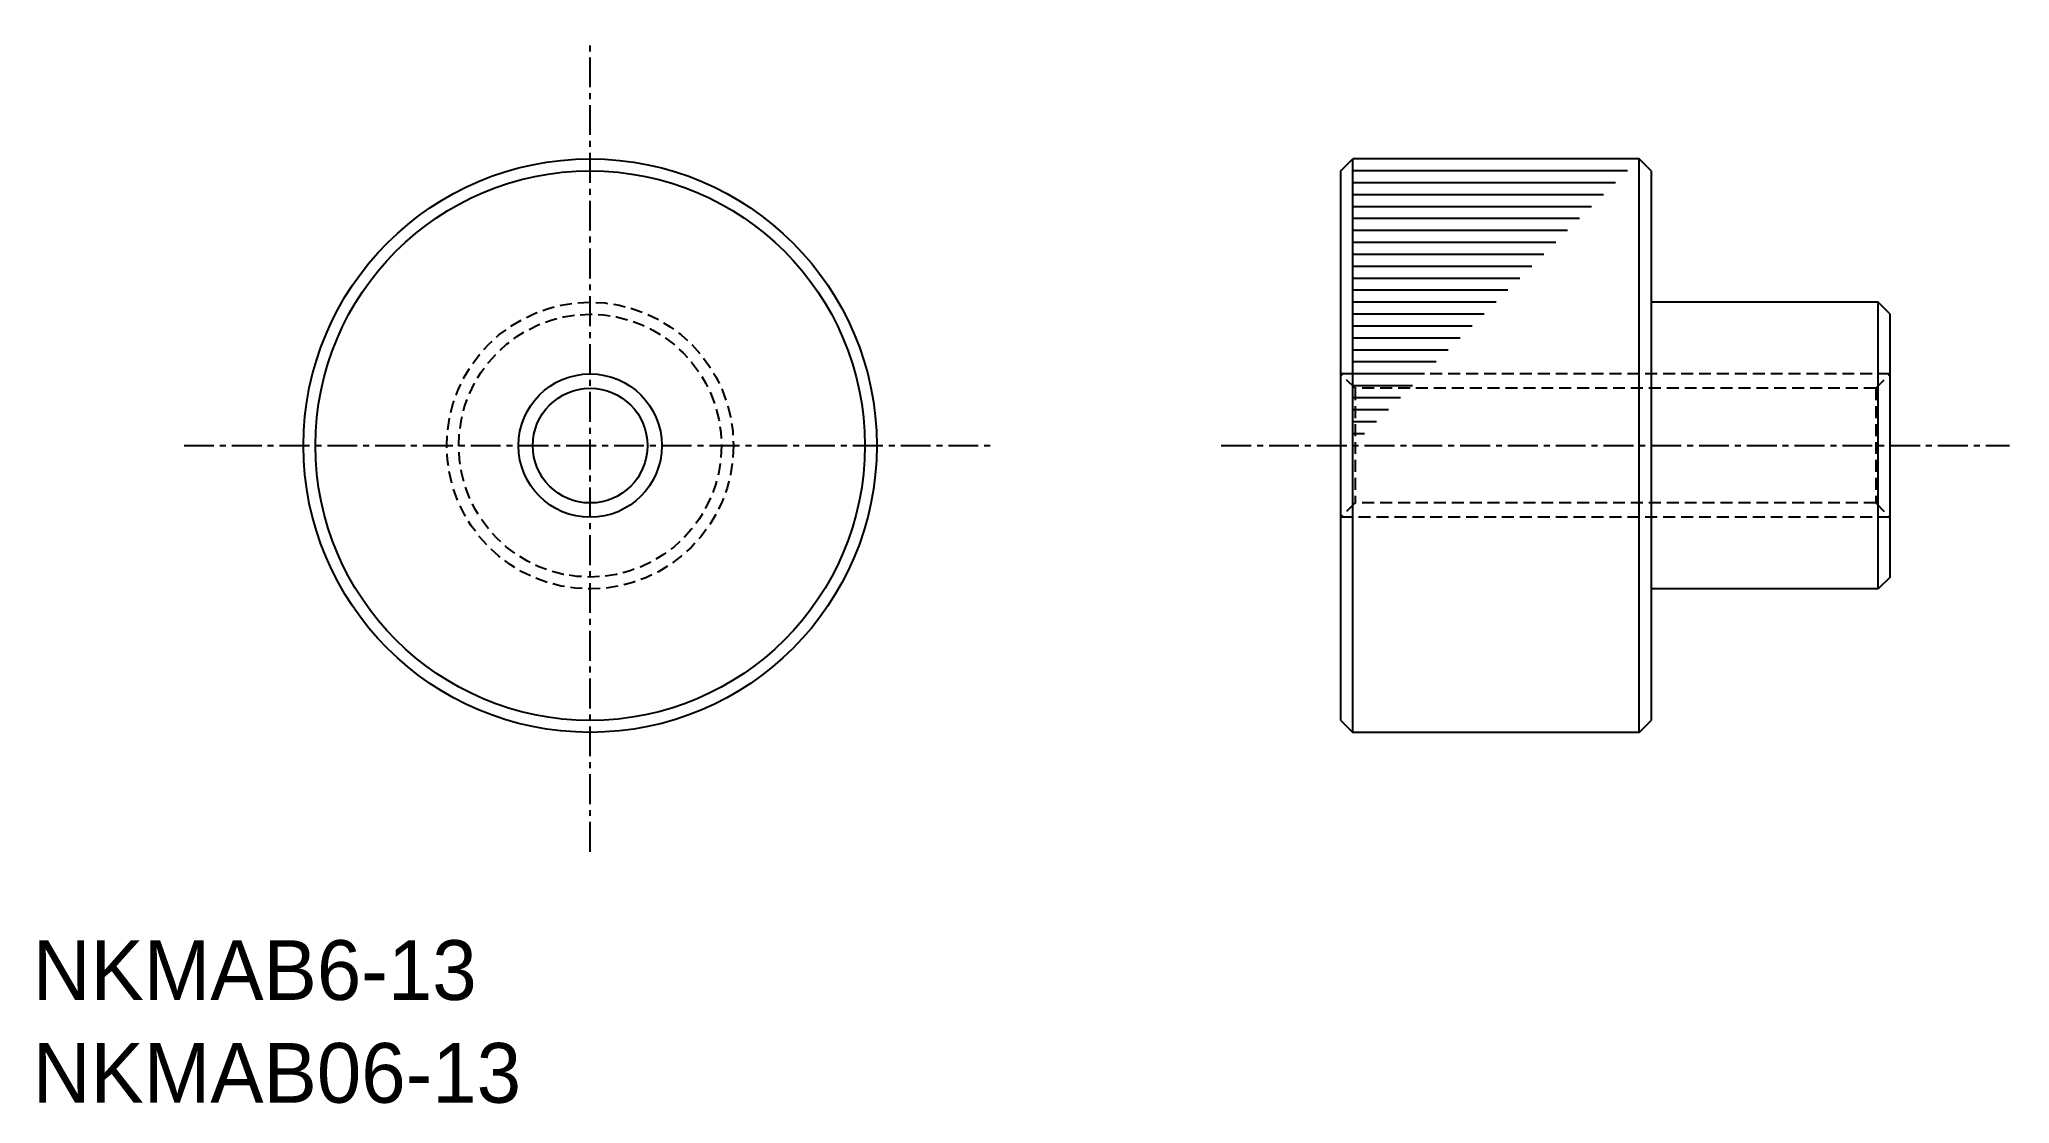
# Model space of a CAD drawing. Extents: x 0.3 to 82.8, y 0 to 44.5.
import ezdxf

# ---------------------------------------------------------------- set-up
doc = ezdxf.new("R2010")
doc.units = 0
doc.linetypes.add('CENTER', pattern=[2, 1.25, -0.25, 0.25, -0.25])
doc.linetypes.add('DASHED', pattern=[0.75, 0.5, -0.25])
doc.layers.get('0').update_dxf_attribs({"linetype": 'CONTINUOUS'})
doc.layers.add('CENTER', color=1, linetype='CENTER')

msp = doc.modelspace()

# ---------------------------------------------------------------- linework, layer by layer
at = {"color": 7, "linetype": 'CONTINUOUS'}
for p, q in [((54.75, 39), (55.25, 39.5)), ((54.75, 16), (54.75, 39)), ((55.25, 15.5), (55.25, 39.5)), ((67.25, 39.5), (55.25, 39.5)), ((66.75, 39), (55.25, 39)), ((67.25, 15.5), (67.25, 39.5)), ((67.75, 39), (67.25, 39.5)), ((67.75, 39), (67.75, 16)), ((66.25, 38.5), (55.25, 38.5)), ((65.75, 38), (55.25, 38)), ((65.25, 37.5), (55.25, 37.5)), ((64.75, 37), (55.25, 37)), ((64.25, 36.5), (55.25, 36.5)), ((63.75, 36), (55.25, 36)), ((63.25, 35.5), (55.25, 35.5)), ((62.75, 35), (55.25, 35)), ((62.25, 34.5), (55.25, 34.5)), ((61.75, 34), (55.25, 34)), ((61.25, 33.5), (55.25, 33.5)), ((60.75, 33), (55.25, 33)), ((77.25, 33.5), (67.75, 33.5)), ((77.25, 21.5), (77.25, 33.5)), ((77.75, 33), (77.25, 33.5)), ((77.75, 22), (77.75, 33)), ((60.25, 32.5), (55.25, 32.5)), ((59.75, 32), (55.25, 32)), ((59.25, 32), (55.25, 32)), ((59.25, 31.5), (55.25, 31.5)), ((58.75, 31), (55.25, 31)), ((58.25, 30.5), (55.25, 30.5)), ((57.75, 30), (55.25, 30)), ((57.25, 29.5), (55.25, 29.5)), ((56.75, 29), (55.25, 29)), ((56.25, 28.5), (55.25, 28.5)), ((55.75, 28), (55.25, 28)), ((77.25, 21.5), (67.75, 21.5)), ((77.75, 22), (77.25, 21.5)), ((54.75, 16), (55.25, 15.5)), ((67.25, 15.5), (67.75, 16)), ((67.25, 15.5), (55.25, 15.5))]:
    msp.add_line(p, q, dxfattribs=at)
at = {"color": 3, "linetype": 'DASHED'}
for p, q in [((77.75, 30.5), (54.75, 30.5)), ((55.35, 29.9), (54.75, 30.5)), ((55.35, 29.9), (55.35, 25.1)), ((77.15, 29.9), (55.35, 29.9)), ((77.15, 29.9), (77.75, 30.5)), ((77.15, 29.9), (77.15, 25.1)), ((55.35, 25.1), (54.75, 24.5)), ((77.15, 25.1), (55.35, 25.1)), ((77.15, 25.1), (77.75, 24.5)), ((77.75, 24.5), (54.75, 24.5))]:
    msp.add_line(p, q, dxfattribs=at)
at = {"color": 7, "linetype": 'CONTINUOUS'}
for radius in [12, 11.5, 2.4]:
    msp.add_circle((23.329, 27.5), radius, dxfattribs=at)
at = {"color": 3, "linetype": 'DASHED'}
for radius in [6, 5.5]:
    msp.add_circle((23.329, 27.5), radius, dxfattribs=at)
at = {"color": 3, "linetype": 'CONTINUOUS'}
msp.add_circle((23.329, 27.5), 3, dxfattribs=at)
at = {"layer": 'CENTER', "color": 1, "linetype": 'CENTER'}
for p, q in [((23.329, 10.5), (23.329, 44.5)), ((6.329, 27.5), (40.329, 27.5)), ((49.75, 27.5), (82.75, 27.5))]:
    msp.add_line(p, q, dxfattribs=at)

# ---------------------------------------------------------------- texts
at = {"color": 7, "linetype": 'CONTINUOUS'}
for s, p in [('NKMAB6-13', (0, 4.302)), ('NKMAB06-13', (0, 0))]:
    msp.add_text(s, height=2.5, dxfattribs=at).set_placement(p)

doc.saveas('drawing.dxf')
